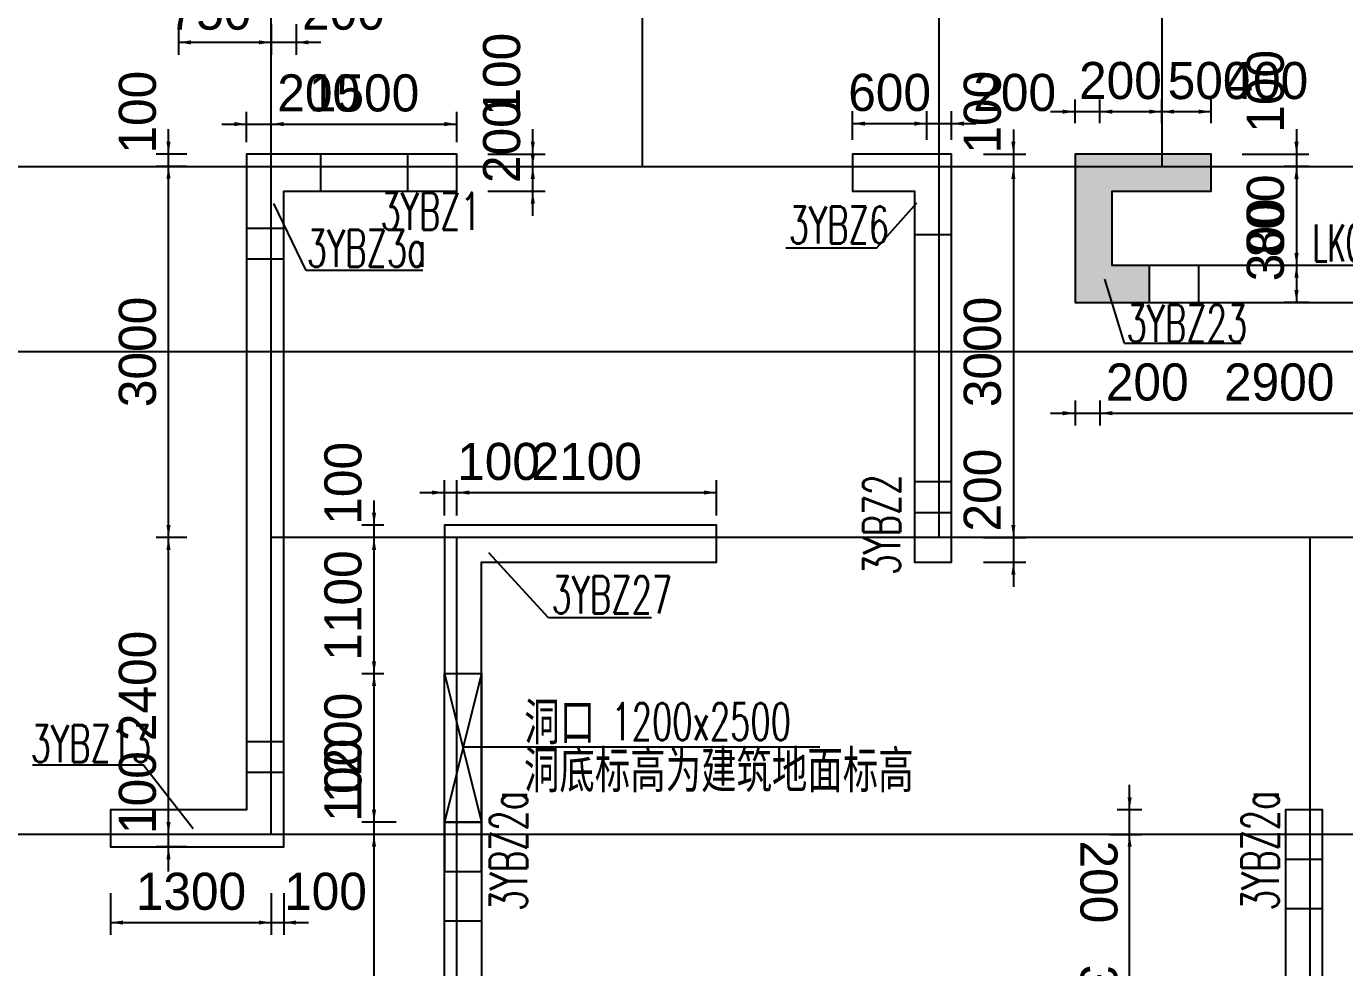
# Model space of a CAD drawing. Extents: x 387171 to 699106, y 11966 to 245688.
# Drawn here: x 498327 to 508987, y 217611 to 225220 of the extents above; entities that cross this region are included whole.
import ezdxf

# ---------------------------------------------------------------- set-up
doc = ezdxf.new("R2010")
doc.units = 0
doc.header["$LTSCALE"] = 100
doc.header["$MEASUREMENT"] = 0
doc.linetypes.add('DASHED', pattern=[19.05, 12.7, -6.35])
for name, color, linetype in [('b边缘构件', 235, 'Continuous'), ('COLU_DASH', 9, 'DASHED'), ('DOTE', 253, 'Continuous'), ('Q-TEXT', 2, 'Continuous'), ('wall-主楼', 2, 'Continuous'), ('wall-开洞', 5, 'Continuous'), ('Y阴影', 254, 'Continuous'), ('剪力墙开洞', 5, 'Continuous'), ('小尺寸', 4, 'Continuous'), ('边缘构件标注', 1, 'Continuous')]:
    doc.layers.add(name, color=color, linetype=linetype)
doc.styles.get("Standard").update_dxf_attribs({"font": 'standard'})
doc.styles.add('tk', font='tk')
doc.dimstyles.get("Standard").update_dxf_attribs({"dimtxt": 300, "dimasz": 100, "dimexe": 100, "dimexo": 250, "dimgap": 100, "dimtad": 0, "dimtoh": 1, "dimdec": 0, "dimdsep": 46, "dimcen": 0.09, "dimclrt": 7, "dimadec": 0, "dimazin": 0, "dimtfac": 1, "dimtdec": 4, "dimtofl": 0, "dimtmove": 0, "dimatfit": 3, "dimfxl": 1, "dimtolj": 1, "dimtzin": 0, "dimarcsym": 0})

# ---------------------------------------------------------------- blocks, each defined once
blk = doc.blocks.new('*D4680')
at = {"layer": '小尺寸', "color": 0, "linetype": 'ByBlock', "lineweight": -2}
for p, q in [((499558, 225238), (499558, 224991)), ((500308, 225238), (500308, 224991)), ((499558, 225091), (500308, 225091))]:
    blk.add_line(p, q, dxfattribs=at)
for points in [[(499558, 225091), (499658, 225107), (499658, 225074)], [(500308, 225091), (500208, 225074), (500208, 225107)]]:
    blk.add_solid(points, dxfattribs=at)
at = {"layer": '小尺寸', "color": 7, "linetype": 'Continuous', "lineweight": -2, "insert": (499812, 225341), "char_height": 300, "width": 566.67, "attachment_point": 5, "rotation": 360, "style": 'tk'}
blk.add_mtext('750', dxfattribs=at)
blk = doc.blocks.new('*D805')
at = {"layer": '小尺寸', "color": 0, "linetype": 'ByBlock', "lineweight": -2}
for p, q in [((500308, 225238), (500308, 224991)), ((500508, 225238), (500508, 224991)), ((500108, 225091), (500708, 225091))]:
    blk.add_line(p, q, dxfattribs=at)
for points in [[(500308, 225091), (500208, 225074), (500208, 225107)], [(500508, 225091), (500608, 225107), (500608, 225074)]]:
    blk.add_solid(points, dxfattribs=at)
at = {"layer": '小尺寸', "color": 7, "linetype": 'Continuous', "lineweight": -2, "insert": (500891, 225341), "char_height": 300, "width": 566.67, "attachment_point": 5, "rotation": 360, "style": 'tk'}
blk.add_mtext('200', dxfattribs=at)
blk = doc.blocks.new('*D1659')
at = {"layer": '小尺寸', "color": 0, "linetype": 'ByBlock', "lineweight": -2}
for p, q in [((499477, 218387), (499477, 218888)), ((499626, 218688), (499377, 218688)), ((499626, 218587), (499377, 218587))]:
    blk.add_line(p, q, dxfattribs=at)
for points in [[(499477, 218688), (499460, 218788), (499493, 218788)], [(499477, 218587), (499493, 218487), (499460, 218487)]]:
    blk.add_solid(points, dxfattribs=at)
at = {"layer": '小尺寸', "color": 7, "linetype": 'Continuous', "lineweight": -2, "insert": (499227, 219026), "char_height": 300, "width": 476.67, "attachment_point": 5, "rotation": 89.9993, "style": 'tk'}
blk.add_mtext('100', dxfattribs=at)
blk = doc.blocks.new('*D1227')
at = {"layer": '小尺寸', "color": 0, "linetype": 'ByBlock', "lineweight": -2}
for p, q in [((499626, 221088), (499377, 221088)), ((499477, 218688), (499477, 221088)), ((499626, 218688), (499377, 218688))]:
    blk.add_line(p, q, dxfattribs=at)
for points in [[(499477, 221088), (499493, 220988), (499460, 220988)], [(499477, 218688), (499460, 218788), (499493, 218788)]]:
    blk.add_solid(points, dxfattribs=at)
at = {"layer": '小尺寸', "color": 7, "linetype": 'Continuous', "lineweight": -2, "insert": (499227, 219888), "char_height": 300, "width": 785, "attachment_point": 5, "rotation": 89.9993, "style": 'tk'}
blk.add_mtext('2400', dxfattribs=at)
blk = doc.blocks.new('*D956')
at = {"layer": '小尺寸', "color": 0, "linetype": 'ByBlock', "lineweight": -2}
for p, q in [((499626, 224088), (499377, 224088)), ((499477, 221088), (499477, 224088)), ((499626, 221088), (499377, 221088))]:
    blk.add_line(p, q, dxfattribs=at)
for points in [[(499477, 224088), (499493, 223988), (499460, 223988)], [(499477, 221088), (499460, 221188), (499493, 221188)]]:
    blk.add_solid(points, dxfattribs=at)
at = {"layer": '小尺寸', "color": 7, "linetype": 'Continuous', "lineweight": -2, "insert": (499227, 222588), "char_height": 300, "width": 780, "attachment_point": 5, "rotation": 89.9993, "style": 'tk'}
blk.add_mtext('3000', dxfattribs=at)
blk = doc.blocks.new('*D2068')
at = {"layer": '小尺寸', "color": 0, "linetype": 'ByBlock', "lineweight": -2}
for p, q in [((499477, 223888), (499477, 224388)), ((499626, 224188), (499377, 224188)), ((499626, 224088), (499377, 224088))]:
    blk.add_line(p, q, dxfattribs=at)
for points in [[(499477, 224188), (499460, 224288), (499493, 224288)], [(499477, 224088), (499493, 223988), (499460, 223988)]]:
    blk.add_solid(points, dxfattribs=at)
at = {"layer": '小尺寸', "color": 7, "linetype": 'Continuous', "lineweight": -2, "insert": (499227, 224526), "char_height": 300, "width": 476.67, "attachment_point": 5, "rotation": 89.9993, "style": 'tk'}
blk.add_mtext('100', dxfattribs=at)
blk = doc.blocks.new('*D1325')
at = {"layer": '小尺寸', "color": 0, "linetype": 'ByBlock', "lineweight": -2}
for p, q in [((500108, 224283), (500108, 224530)), ((500308, 224283), (500308, 224530)), ((499908, 224430), (500508, 224430))]:
    blk.add_line(p, q, dxfattribs=at)
for points in [[(500108, 224430), (500008, 224413), (500008, 224447)], [(500308, 224430), (500408, 224447), (500408, 224413)]]:
    blk.add_solid(points, dxfattribs=at)
at = {"layer": '小尺寸', "color": 7, "linetype": 'Continuous', "lineweight": -2, "insert": (500691, 224680), "char_height": 300, "width": 566.67, "attachment_point": 5, "rotation": 360, "style": 'tk'}
blk.add_mtext('200', dxfattribs=at)
blk = doc.blocks.new('*D1832')
at = {"layer": '小尺寸', "color": 0, "linetype": 'ByBlock', "lineweight": -2}
for p, q in [((500308, 224283), (500308, 224530)), ((501808, 224283), (501808, 224530)), ((500308, 224430), (501808, 224430))]:
    blk.add_line(p, q, dxfattribs=at)
for points in [[(500308, 224430), (500408, 224447), (500408, 224413)], [(501808, 224430), (501708, 224413), (501708, 224447)]]:
    blk.add_solid(points, dxfattribs=at)
at = {"layer": '小尺寸', "color": 7, "linetype": 'Continuous', "lineweight": -2, "insert": (501058, 224680), "char_height": 300, "width": 690, "attachment_point": 5, "rotation": 360, "style": 'tk'}
blk.add_mtext('1500', dxfattribs=at)
blk = doc.blocks.new('*D2628')
at = {"layer": '小尺寸', "color": 0, "linetype": 'ByBlock', "lineweight": -2}
for p, q in [((502422, 223688), (502422, 224287)), ((502058, 224087), (502522, 224087)), ((502058, 223888), (502522, 223888))]:
    blk.add_line(p, q, dxfattribs=at)
for points in [[(502422, 224087), (502406, 224187), (502439, 224187)], [(502422, 223888), (502439, 223788), (502406, 223788)]]:
    blk.add_solid(points, dxfattribs=at)
at = {"layer": '小尺寸', "color": 7, "linetype": 'Continuous', "lineweight": -2, "insert": (502172, 224288), "char_height": 300, "width": 566.67, "attachment_point": 5, "rotation": 89.9997, "style": 'tk'}
blk.add_mtext('200', dxfattribs=at)
blk = doc.blocks.new('*D2604')
at = {"layer": '小尺寸', "color": 0, "linetype": 'ByBlock', "lineweight": -2}
for p, q in [((502422, 223887), (502422, 224388)), ((502058, 224188), (502522, 224188)), ((502058, 224087), (502522, 224087))]:
    blk.add_line(p, q, dxfattribs=at)
for points in [[(502422, 224188), (502406, 224288), (502439, 224288)], [(502422, 224087), (502439, 223987), (502406, 223987)]]:
    blk.add_solid(points, dxfattribs=at)
at = {"layer": '小尺寸', "color": 7, "linetype": 'Continuous', "lineweight": -2, "insert": (502172, 224833), "char_height": 300, "width": 476.67, "attachment_point": 5, "rotation": 89.9997, "style": 'tk'}
blk.add_mtext('100', dxfattribs=at)
blk = doc.blocks.new('*D2334')
at = {"layer": '小尺寸', "color": 0, "linetype": 'ByBlock', "lineweight": -2}
for p, q in [((501218, 218688), (501039, 218688)), ((501139, 215088), (501139, 218688)), ((501318, 215088), (501039, 215088))]:
    blk.add_line(p, q, dxfattribs=at)
for points in [[(501139, 218688), (501155, 218588), (501122, 218588)], [(501139, 215088), (501122, 215188), (501155, 215188)]]:
    blk.add_solid(points, dxfattribs=at)
at = {"layer": '小尺寸', "color": 7, "linetype": 'Continuous', "lineweight": -2, "insert": (500889, 216888), "char_height": 300, "width": 775, "attachment_point": 5, "rotation": 89.9995, "style": 'tk'}
blk.add_mtext('3600', dxfattribs=at)
blk = doc.blocks.new('*D2220')
at = {"layer": '小尺寸', "color": 0, "linetype": 'ByBlock', "lineweight": -2}
for p, q in [((501218, 219987), (501039, 219987)), ((501139, 218787), (501139, 219987)), ((501218, 218787), (501039, 218787))]:
    blk.add_line(p, q, dxfattribs=at)
for points in [[(501139, 219987), (501155, 219887), (501122, 219887)], [(501139, 218787), (501122, 218887), (501155, 218887)]]:
    blk.add_solid(points, dxfattribs=at)
at = {"layer": '小尺寸', "color": 7, "linetype": 'Continuous', "lineweight": -2, "insert": (500889, 219387), "char_height": 300, "width": 690, "attachment_point": 5, "rotation": 89.9995, "style": 'tk'}
blk.add_mtext('1200', dxfattribs=at)
blk = doc.blocks.new('*D3192')
at = {"layer": '小尺寸', "color": 0, "linetype": 'ByBlock', "lineweight": -2}
for p, q in [((501218, 221088), (501039, 221088)), ((501139, 219987), (501139, 221088)), ((501218, 219987), (501039, 219987))]:
    blk.add_line(p, q, dxfattribs=at)
for points in [[(501139, 221088), (501155, 220988), (501122, 220988)], [(501139, 219987), (501122, 220087), (501155, 220087)]]:
    blk.add_solid(points, dxfattribs=at)
at = {"layer": '小尺寸', "color": 7, "linetype": 'Continuous', "lineweight": -2, "insert": (500889, 220538), "char_height": 300, "width": 685, "attachment_point": 5, "rotation": 89.9995, "style": 'tk'}
blk.add_mtext('1100', dxfattribs=at)
blk = doc.blocks.new('*D2764')
at = {"layer": '小尺寸', "color": 0, "linetype": 'ByBlock', "lineweight": -2}
for p, q in [((501139, 220888), (501139, 221388)), ((501218, 221188), (501039, 221188)), ((501218, 221088), (501039, 221088))]:
    blk.add_line(p, q, dxfattribs=at)
for points in [[(501139, 221188), (501122, 221288), (501155, 221288)], [(501139, 221088), (501155, 220988), (501122, 220988)]]:
    blk.add_solid(points, dxfattribs=at)
at = {"layer": '小尺寸', "color": 7, "linetype": 'Continuous', "lineweight": -2, "insert": (500889, 221526), "char_height": 300, "width": 476.67, "attachment_point": 5, "rotation": 89.9995, "style": 'tk'}
blk.add_mtext('100', dxfattribs=at)
blk = doc.blocks.new('*D3146')
at = {"layer": '小尺寸', "color": 0, "linetype": 'ByBlock', "lineweight": -2}
for p, q in [((501708, 221265), (501708, 221551)), ((501808, 221265), (501808, 221551)), ((501508, 221451), (502008, 221451))]:
    blk.add_line(p, q, dxfattribs=at)
for points in [[(501708, 221451), (501608, 221435), (501608, 221468)], [(501808, 221451), (501908, 221468), (501908, 221435)]]:
    blk.add_solid(points, dxfattribs=at)
at = {"layer": '小尺寸', "color": 7, "linetype": 'Continuous', "lineweight": -2, "insert": (502146, 221701), "char_height": 300, "width": 476.67, "attachment_point": 5, "rotation": 0.0013, "style": 'tk'}
blk.add_mtext('100', dxfattribs=at)
blk = doc.blocks.new('*D3685')
at = {"layer": '小尺寸', "color": 0, "linetype": 'ByBlock', "lineweight": -2}
for p, q in [((501808, 221265), (501808, 221551)), ((503908, 221265), (503908, 221551)), ((501808, 221451), (503908, 221451))]:
    blk.add_line(p, q, dxfattribs=at)
for points in [[(501808, 221451), (501908, 221468), (501908, 221435)], [(503908, 221451), (503808, 221435), (503808, 221468)]]:
    blk.add_solid(points, dxfattribs=at)
at = {"layer": '小尺寸', "color": 7, "linetype": 'Continuous', "lineweight": -2, "insert": (502858, 221701), "char_height": 300, "width": 775, "attachment_point": 5, "rotation": 0.0013, "style": 'tk'}
blk.add_mtext('2100', dxfattribs=at)
blk = doc.blocks.new('*D3019')
at = {"layer": '小尺寸', "color": 0, "linetype": 'ByBlock', "lineweight": -2}
for p, q in [((499008, 218213), (499008, 217876)), ((500308, 218213), (500308, 217876)), ((499008, 217976), (500308, 217976))]:
    blk.add_line(p, q, dxfattribs=at)
for points in [[(499008, 217976), (499108, 217992), (499108, 217959)], [(500308, 217976), (500208, 217959), (500208, 217992)]]:
    blk.add_solid(points, dxfattribs=at)
at = {"layer": '小尺寸', "color": 7, "linetype": 'Continuous', "lineweight": -2, "insert": (499658, 218226), "char_height": 300, "width": 690, "attachment_point": 5, "rotation": 359.9993, "style": 'tk'}
blk.add_mtext('1300', dxfattribs=at)
blk = doc.blocks.new('*D3583')
at = {"layer": '小尺寸', "color": 0, "linetype": 'ByBlock', "lineweight": -2}
for p, q in [((500308, 218213), (500308, 217876)), ((500408, 218213), (500408, 217876)), ((500108, 217976), (500608, 217976))]:
    blk.add_line(p, q, dxfattribs=at)
for points in [[(500308, 217976), (500208, 217959), (500208, 217992)], [(500408, 217976), (500508, 217992), (500508, 217959)]]:
    blk.add_solid(points, dxfattribs=at)
at = {"layer": '小尺寸', "color": 7, "linetype": 'Continuous', "lineweight": -2, "insert": (500746, 218226), "char_height": 300, "width": 476.67, "attachment_point": 5, "rotation": 359.9993, "style": 'tk'}
blk.add_mtext('100', dxfattribs=at)
blk = doc.blocks.new('*D4006')
at = {"layer": '小尺寸', "color": 0, "linetype": 'ByBlock', "lineweight": -2}
for p, q in [((505008, 224303), (505008, 224534)), ((505608, 224303), (505608, 224534)), ((505008, 224434), (505608, 224434))]:
    blk.add_line(p, q, dxfattribs=at)
for points in [[(505008, 224434), (505108, 224451), (505108, 224417)], [(505608, 224434), (505508, 224417), (505508, 224451)]]:
    blk.add_solid(points, dxfattribs=at)
at = {"layer": '小尺寸', "color": 7, "linetype": 'Continuous', "lineweight": -2, "insert": (505308, 224684), "char_height": 300, "width": 556.67, "attachment_point": 5, "rotation": 0, "style": 'tk'}
blk.add_mtext('600', dxfattribs=at)
blk = doc.blocks.new('*D535')
at = {"layer": '小尺寸', "color": 0, "linetype": 'ByBlock', "lineweight": -2}
for p, q in [((505608, 224303), (505608, 224534)), ((505808, 224303), (505808, 224534)), ((505408, 224434), (506008, 224434))]:
    blk.add_line(p, q, dxfattribs=at)
for points in [[(505608, 224434), (505508, 224417), (505508, 224451)], [(505808, 224434), (505908, 224451), (505908, 224417)]]:
    blk.add_solid(points, dxfattribs=at)
at = {"layer": '小尺寸', "color": 7, "linetype": 'Continuous', "lineweight": -2, "insert": (506319, 224684), "char_height": 300, "width": 566.67, "attachment_point": 5, "rotation": 0.0002, "style": 'tk'}
blk.add_mtext('200', dxfattribs=at)
blk = doc.blocks.new('*D106')
at = {"layer": '小尺寸', "color": 0, "linetype": 'ByBlock', "lineweight": -2}
for p, q in [((506309, 224387), (506309, 223887)), ((506068, 224187), (506409, 224187)), ((506068, 224087), (506409, 224087))]:
    blk.add_line(p, q, dxfattribs=at)
for points in [[(506309, 224187), (506292, 224287), (506325, 224287)], [(506309, 224087), (506325, 223987), (506292, 223987)]]:
    blk.add_solid(points, dxfattribs=at)
at = {"layer": '小尺寸', "color": 7, "linetype": 'Continuous', "lineweight": -2, "insert": (506059, 224526), "char_height": 300, "width": 476.67, "attachment_point": 5, "rotation": 90, "style": 'tk'}
blk.add_mtext('100', dxfattribs=at)
blk = doc.blocks.new('*D675')
at = {"layer": '小尺寸', "color": 0, "linetype": 'ByBlock', "lineweight": -2}
for p, q in [((506068, 224087), (506409, 224087)), ((506309, 224087), (506309, 221088)), ((506068, 221088), (506409, 221088))]:
    blk.add_line(p, q, dxfattribs=at)
for points in [[(506309, 224087), (506325, 223987), (506292, 223987)], [(506309, 221088), (506292, 221188), (506325, 221188)]]:
    blk.add_solid(points, dxfattribs=at)
at = {"layer": '小尺寸', "color": 7, "linetype": 'Continuous', "lineweight": -2, "insert": (506059, 222588), "char_height": 300, "width": 780, "attachment_point": 5, "rotation": 90, "style": 'tk'}
blk.add_mtext('3000', dxfattribs=at)
blk = doc.blocks.new('*D414')
at = {"layer": '小尺寸', "color": 0, "linetype": 'ByBlock', "lineweight": -2}
for p, q in [((506309, 221288), (506309, 220688)), ((506068, 221088), (506409, 221088)), ((506068, 220888), (506409, 220888))]:
    blk.add_line(p, q, dxfattribs=at)
for points in [[(506309, 221088), (506292, 221188), (506325, 221188)], [(506309, 220888), (506325, 220788), (506292, 220788)]]:
    blk.add_solid(points, dxfattribs=at)
at = {"layer": '小尺寸', "color": 7, "linetype": 'Continuous', "lineweight": -2, "insert": (506059, 221471), "char_height": 300, "width": 566.67, "attachment_point": 5, "rotation": 90, "style": 'tk'}
blk.add_mtext('200', dxfattribs=at)
blk = doc.blocks.new('*D1052')
at = {"layer": '小尺寸', "color": 0, "linetype": 'ByBlock', "lineweight": -2}
for p, q in [((507508, 224438), (507508, 224630)), ((507908, 224438), (507908, 224630)), ((507908, 224530), (507508, 224530))]:
    blk.add_line(p, q, dxfattribs=at)
for points in [[(507508, 224530), (507608, 224547), (507608, 224514)], [(507908, 224530), (507808, 224514), (507808, 224547)]]:
    blk.add_solid(points, dxfattribs=at)
at = {"layer": '小尺寸', "color": 7, "linetype": 'Continuous', "lineweight": -2, "insert": (508358, 224780), "char_height": 300, "width": 576.67, "attachment_point": 5, "rotation": 359.9993, "style": 'tk'}
blk.add_mtext('400', dxfattribs=at)
blk = doc.blocks.new('*D1496')
at = {"layer": '小尺寸', "color": 0, "linetype": 'ByBlock', "lineweight": -2}
for p, q in [((507008, 224438), (507008, 224630)), ((507508, 224438), (507508, 224630)), ((507508, 224530), (507008, 224530))]:
    blk.add_line(p, q, dxfattribs=at)
for points in [[(507008, 224530), (507108, 224547), (507108, 224514)], [(507508, 224530), (507408, 224514), (507408, 224547)]]:
    blk.add_solid(points, dxfattribs=at)
at = {"layer": '小尺寸', "color": 7, "linetype": 'Continuous', "lineweight": -2, "insert": (507891, 224780), "char_height": 300, "width": 566.67, "attachment_point": 5, "rotation": 359.9993, "style": 'tk'}
blk.add_mtext('500', dxfattribs=at)
blk = doc.blocks.new('*D1257')
at = {"layer": '小尺寸', "color": 0, "linetype": 'ByBlock', "lineweight": -2}
for p, q in [((506808, 224438), (506808, 224630)), ((507008, 224438), (507008, 224630)), ((507208, 224530), (506608, 224530))]:
    blk.add_line(p, q, dxfattribs=at)
for points in [[(506808, 224530), (506708, 224514), (506708, 224547)], [(507008, 224530), (507108, 224547), (507108, 224514)]]:
    blk.add_solid(points, dxfattribs=at)
at = {"layer": '小尺寸', "color": 7, "linetype": 'Continuous', "lineweight": -2, "insert": (507174, 224780), "char_height": 300, "width": 566.67, "attachment_point": 5, "rotation": 359.9993, "style": 'tk'}
blk.add_mtext('200', dxfattribs=at)
blk = doc.blocks.new('*D940')
at = {"layer": '小尺寸', "color": 0, "linetype": 'ByBlock', "lineweight": -2}
for p, q in [((508598, 224388), (508598, 223887)), ((508158, 224188), (508698, 224188)), ((508158, 224087), (508698, 224087))]:
    blk.add_line(p, q, dxfattribs=at)
for points in [[(508598, 224188), (508581, 224288), (508615, 224288)], [(508598, 224087), (508615, 223987), (508581, 223987)]]:
    blk.add_solid(points, dxfattribs=at)
at = {"layer": '小尺寸', "color": 7, "linetype": 'Continuous', "lineweight": -2, "insert": (508348, 224695), "char_height": 300, "width": 476.67, "attachment_point": 5, "rotation": 89.9997, "style": 'tk'}
blk.add_mtext('100', dxfattribs=at)
blk = doc.blocks.new('*D1992')
at = {"layer": '小尺寸', "color": 0, "linetype": 'ByBlock', "lineweight": -2}
for p, q in [((508699, 224087), (508498, 224087)), ((508598, 224087), (508598, 223288)), ((508699, 223288), (508498, 223288))]:
    blk.add_line(p, q, dxfattribs=at)
for points in [[(508598, 224087), (508615, 223987), (508581, 223987)], [(508598, 223288), (508581, 223388), (508615, 223388)]]:
    blk.add_solid(points, dxfattribs=at)
at = {"layer": '小尺寸', "color": 7, "linetype": 'Continuous', "lineweight": -2, "insert": (508348, 223688), "char_height": 300, "width": 566.67, "attachment_point": 5, "rotation": 89.9997, "style": 'tk'}
blk.add_mtext('800', dxfattribs=at)
blk = doc.blocks.new('*D1770')
at = {"layer": '小尺寸', "color": 0, "linetype": 'ByBlock', "lineweight": -2}
for p, q in [((508699, 223288), (508498, 223288)), ((508598, 223288), (508598, 222988)), ((508699, 222988), (508498, 222988))]:
    blk.add_line(p, q, dxfattribs=at)
for points in [[(508598, 223288), (508615, 223188), (508581, 223188)], [(508598, 222988), (508581, 223088), (508615, 223088)]]:
    blk.add_solid(points, dxfattribs=at)
at = {"layer": '小尺寸', "color": 7, "linetype": 'Continuous', "lineweight": -2, "insert": (508348, 223494), "char_height": 300, "width": 566.67, "attachment_point": 5, "rotation": 89.9997, "style": 'tk'}
blk.add_mtext('300', dxfattribs=at)
blk = doc.blocks.new('*D571')
at = {"layer": '小尺寸', "color": 0, "linetype": 'ByBlock', "lineweight": -2}
for p, q in [((506808, 222196), (506808, 221993)), ((507008, 222196), (507008, 221993)), ((506608, 222093), (507208, 222093))]:
    blk.add_line(p, q, dxfattribs=at)
for points in [[(506808, 222093), (506708, 222076), (506708, 222110)], [(507008, 222093), (507108, 222110), (507108, 222076)]]:
    blk.add_solid(points, dxfattribs=at)
at = {"layer": '小尺寸', "color": 7, "linetype": 'Continuous', "lineweight": -2, "insert": (507391, 222343), "char_height": 300, "width": 566.67, "attachment_point": 5, "style": 'tk'}
blk.add_mtext('200', dxfattribs=at)
blk = doc.blocks.new('*D1646')
at = {"layer": '小尺寸', "color": 0, "linetype": 'ByBlock', "lineweight": -2}
for p, q in [((507008, 222196), (507008, 221993)), ((509908, 222196), (509908, 221993)), ((507008, 222093), (509908, 222093))]:
    blk.add_line(p, q, dxfattribs=at)
for points in [[(507008, 222093), (507108, 222110), (507108, 222076)], [(509908, 222093), (509808, 222076), (509808, 222110)]]:
    blk.add_solid(points, dxfattribs=at)
at = {"layer": '小尺寸', "color": 7, "linetype": 'Continuous', "lineweight": -2, "insert": (508458, 222343), "char_height": 300, "width": 775, "attachment_point": 5, "style": 'tk'}
blk.add_mtext('2900', dxfattribs=at)
blk = doc.blocks.new('*D1914')
at = {"layer": '小尺寸', "color": 0, "linetype": 'ByBlock', "lineweight": -2}
for p, q in [((507086, 218688), (507348, 218688)), ((507248, 215688), (507248, 218688)), ((507149, 215688), (507348, 215688))]:
    blk.add_line(p, q, dxfattribs=at)
for points in [[(507248, 218688), (507265, 218588), (507232, 218588)], [(507248, 215688), (507232, 215788), (507265, 215788)]]:
    blk.add_solid(points, dxfattribs=at)
at = {"layer": '小尺寸', "color": 7, "linetype": 'Continuous', "lineweight": -2, "insert": (506998, 217188), "char_height": 300, "width": 780, "attachment_point": 5, "rotation": 270, "style": 'tk'}
blk.add_mtext('3000', dxfattribs=at)
blk = doc.blocks.new('*D2848')
at = {"layer": '小尺寸', "color": 0, "linetype": 'ByBlock', "lineweight": -2}
for p, q in [((507248, 218488), (507248, 219088)), ((507149, 218888), (507348, 218888)), ((507086, 218688), (507348, 218688))]:
    blk.add_line(p, q, dxfattribs=at)
for points in [[(507248, 218888), (507232, 218988), (507265, 218988)], [(507248, 218688), (507265, 218588), (507232, 218588)]]:
    blk.add_solid(points, dxfattribs=at)
at = {"layer": '小尺寸', "color": 7, "linetype": 'Continuous', "lineweight": -2, "insert": (506998, 218304), "char_height": 300, "width": 566.67, "attachment_point": 5, "rotation": 270, "style": 'tk'}
blk.add_mtext('200', dxfattribs=at)
blk = doc.blocks.new('*D1050')
at = {"layer": '小尺寸', "color": 0, "linetype": 'ByBlock', "lineweight": -2}
for p, q in [((501139, 218488), (501139, 218987)), ((501318, 218787), (501039, 218787)), ((501318, 218688), (501039, 218688))]:
    blk.add_line(p, q, dxfattribs=at)
for points in [[(501139, 218787), (501122, 218887), (501155, 218887)], [(501139, 218688), (501155, 218588), (501122, 218588)]]:
    blk.add_solid(points, dxfattribs=at)
at = {"layer": '小尺寸', "color": 7, "linetype": 'Continuous', "lineweight": -2, "insert": (500889, 219126), "char_height": 300, "width": 476.67, "attachment_point": 5, "rotation": 89.9995, "style": 'tk'}
blk.add_mtext('100', dxfattribs=at)

msp = doc.modelspace()

# ---------------------------------------------------------------- hatches: boundary and pattern name
at = {"layer": 'Y阴影'}
h = msp.add_hatch(dxfattribs=at)
h.set_pattern_fill('ANSI31', color=256, scale=25, style=0)
h.set_pattern_definition([])
h.paths.add_polyline_path([(500107.8, 224187.7), (500107.8, 223587.7), (500408.1, 223587.7), (500408.1, 223887.7), (500708.1, 223887.7), (500708.1, 224187.7)], flags=0)
h = msp.add_hatch(dxfattribs=at)
h.set_pattern_fill('ANSI31', color=256, scale=25, style=0)
h.set_pattern_definition([])
h.paths.add_polyline_path([(501407.9, 223887.7), (501807.9, 223887.7), (501807.9, 224187.7), (501407.9, 224187.7)], flags=0)
h = msp.add_hatch(dxfattribs=at)
h.set_pattern_fill('ANSI31', color=256, scale=25, style=0)
h.set_pattern_definition([])
h.paths.add_polyline_path([(505007.9, 224187.4), (505007.9, 223887.7), (505507.9, 223887.6), (505507.9, 223537.5), (505807.9, 223537.5), (505807.9, 224187.4)], flags=0)
msp.add_hatch(color=256, dxfattribs=at).paths.add_polyline_path([(506807.9, 224187.7), (506807.9, 222987.6), (507407.9, 222987.6), (507407.9, 223287.6), (507107.9, 223287.6), (507107.9, 223887.7), (507408.1, 223887.7), (507908.1, 223887.7), (507908.1, 224187.7), (507407.9, 224187.7)], flags=0)
h = msp.add_hatch(dxfattribs=at)
h.set_pattern_fill('ANSI31', color=256, scale=25, style=0)
h.set_pattern_definition([])
h.paths.add_polyline_path([(505507.9, 221287.9), (505507.9, 220887.9), (505807.9, 220887.9), (505807.9, 221287.9)], flags=0)
h = msp.add_hatch(dxfattribs=at)
h.set_pattern_fill('ANSI31', color=256, scale=25, style=0)
h.set_pattern_definition([])
h.paths.add_polyline_path([(501707.9, 221187.7), (501707.9, 219987.4), (502007.9, 219987.4), (502007.9, 220887.7), (503907.9, 220887.8), (503907.9, 221187.8)], flags=0)
h = msp.add_hatch(dxfattribs=at)
h.set_pattern_fill('ANSI31', color=256, scale=25, style=0)
h.set_pattern_definition([])
h.paths.add_polyline_path([(499008.1, 218887.4), (499008.1, 218587.4), (500408.1, 218587.4), (500408.1, 219187.4), (500107.8, 219187.4), (500107.8, 218887.4)], flags=0)
h = msp.add_hatch(dxfattribs=at)
h.set_pattern_fill('ANSI31', color=256, scale=25, style=0)
h.set_pattern_definition([])
h.paths.add_polyline_path([(508508, 218887.5), (508508, 218487.5), (508808, 218487.5), (508808, 218887.5)], flags=0)
h = msp.add_hatch(dxfattribs=at)
h.set_pattern_fill('ANSI31', color=256, scale=25, style=0)
h.set_pattern_definition([])
h.paths.add_polyline_path([(501707.9, 218787.4), (501707.9, 218387.4), (502007.9, 218387.4), (502007.9, 218787.4)], flags=0)

# ---------------------------------------------------------------- linework, layer by layer
at = {"layer": 'b边缘构件'}
for points in [[(500107.8, 224187.7), (500107.8, 223587.7), (500408.1, 223587.7), (500408.1, 223887.7), (500708.1, 223887.7), (500708.1, 224187.7), (500107.8, 224187.7)], [(501407.9, 223887.7), (501807.9, 223887.7), (501807.9, 224187.7), (501407.9, 224187.7), (501407.9, 223887.7)], [(505007.9, 224187.4), (505007.9, 223887.7), (505507.9, 223887.6), (505507.9, 223537.5), (505807.9, 223537.5), (505807.9, 224187.4), (505007.9, 224187.4)], [(506807.9, 224187.7), (506807.9, 222987.6), (507407.9, 222987.6), (507407.9, 223287.6), (507107.9, 223287.6), (507107.9, 223887.7), (507408.1, 223887.7), (507908.1, 223887.7), (507908.1, 224187.7), (507407.9, 224187.7), (506807.9, 224187.7)], [(505507.9, 221287.9), (505507.9, 220887.9), (505807.9, 220887.9), (505807.9, 221287.9), (505507.9, 221287.9)], [(501707.9, 221187.7), (501707.9, 219987.4), (502007.9, 219987.4), (502007.9, 220887.7), (503907.9, 220887.8), (503907.9, 221187.8), (501707.9, 221187.7)], [(499008.1, 218887.4), (499008.1, 218587.4), (500408.1, 218587.4), (500408.1, 219187.4), (500107.8, 219187.4), (500107.8, 218887.4), (499008.1, 218887.4)], [(508508, 218887.5), (508508, 218487.5), (508808, 218487.5), (508808, 218887.5), (508508, 218887.5)], [(501707.9, 218787.4), (501707.9, 218387.4), (502007.9, 218387.4), (502007.9, 218787.4), (501707.9, 218787.4)]]:
    msp.add_lwpolyline(points, dxfattribs=at)
at = {"layer": 'COLU_DASH'}
for p, q in [((500408.1, 223337.7), (500107.8, 223337.7)), ((507807.9, 222987.6), (507807.9, 223287.6)), ((505807.9, 221537.9), (505507.9, 221537.9)), ((500408.1, 219437.4), (500107.8, 219437.4)), ((508808, 218087.5), (508508, 218087.5)), ((502007.9, 217987.4), (501707.9, 217987.4))]:
    msp.add_line(p, q, dxfattribs=at)
at = {"layer": 'DOTE'}
for p, q in [((500308.1, 218687.9), (500308.1, 234364.9)), ((503308.1, 234364.9), (503308.1, 224087.9)), ((507508.1, 234364.9), (507508.1, 224087.9)), ((505708.1, 221087.9), (505708.1, 228587.9)), ((487190.6, 224087.9), (519508.1, 224087.9)), ((527508.1, 222587.9), (487407, 222587.9)), ((519508.1, 221087.9), (500308.1, 221087.9)), ((501808.1, 211945.8), (501808.1, 221087.9)), ((508708.1, 215437.9), (508708.1, 221087.9)), ((530358.1, 218687.9), (487407, 218687.9))]:
    msp.add_line(p, q, dxfattribs=at)
at = {"layer": 'wall-主楼'}
for points in [[(501808.1, 224187.9), (500108.1, 224187.9), (500108.1, 218887.9), (499008.1, 218887.9), (499008.1, 218587.9), (500408.1, 218587.9), (500408.1, 223887.9), (501808.1, 223887.9)], [(505808.1, 224187.9), (505008.1, 224187.9), (505008.1, 223887.9), (505508.1, 223887.9), (505508.1, 220887.9), (505808.1, 220887.9)], [(510008.1, 218587.9), (510008.1, 222987.9), (513008.4, 222987.9), (513008.4, 224187.9), (511908.1, 224187.9), (511908.1, 223887.9), (512708.4, 223887.9), (512708.4, 223287.9), (507108.1, 223287.9), (507108.1, 223887.9), (507908.1, 223887.9), (507908.1, 224187.9), (506808.1, 224187.9), (506808.1, 222987.9), (509808.1, 222987.9), (509808.1, 218587.9)], [(502008.1, 219987.9), (502008.1, 220887.9), (503908.1, 220887.9), (503908.1, 221187.9), (501708.1, 221187.9), (501708.1, 219987.9)], [(508508.1, 215887.9), (507758.1, 215887.9), (507758.1, 215587.9), (508808.1, 215587.9), (508808.1, 218887.9), (508508.1, 218887.9)], [(501708.1, 214987.9), (501708.1, 218787.9), (502008.1, 218787.9), (502008.1, 215287.9), (502558.1, 215287.9), (502558.1, 214987.9)]]:
    msp.add_lwpolyline(points, close=True, dxfattribs=at)
at = {"layer": 'wall-开洞'}
for p, q in [((502007.9, 219987.4), (501708.1, 218787.9)), ((501708.1, 219987.4), (502008.1, 218787.9))]:
    msp.add_line(p, q, dxfattribs=at)
msp.add_lwpolyline([(501708.1, 219987.9), (502008.1, 219987.9), (502008.1, 218787.9), (501708.1, 218787.9)], close=True, dxfattribs=at)
at = {"layer": '剪力墙开洞'}
for p, q in [((501707.9, 218786.4), (501707.9, 219987.4)), ((502007.9, 218786.4), (502007.9, 219987.4)), ((504744.1, 219393.9), (501859.5, 219393.9))]:
    msp.add_line(p, q, dxfattribs=at)
at = {"layer": '边缘构件标注', "color": 200}
for p, q in [((500589.5, 223247.1), (500327.5, 223788.5)), ((505202.7, 223427.1), (505527.5, 223792.8)), ((505202.7, 223427.1), (504469.1, 223427.1)), ((501534.2, 223247.1), (500589.5, 223247.1)), ((507207.8, 222657.9), (507049.3, 223176.6)), ((507207.8, 222657.9), (508150.7, 222657.8)), ((502550.3, 220439.2), (502067.4, 220962.8)), ((503381, 220439.2), (502550.3, 220439.2)), ((498378.1, 219250.2), (499272, 219250.2)), ((499676.1, 218732.2), (499272, 219250.2))]:
    msp.add_line(p, q, dxfattribs=at)

# ---------------------------------------------------------------- texts
at = {"layer": 'Q-TEXT', "color": 3, "width": 0.6}
msp.add_text('LKQ6', height=300, rotation=360, dxfattribs=at).set_placement((508730.1, 223319.5))
at = {"layer": '剪力墙开洞', "width": 0.7}
for s, p in [('洞口 1200x2500', (502354.2, 219449.5)), ('洞底标高为建筑地面标高', (502351.1, 219061))]:
    msp.add_text(s, height=300, dxfattribs=at).set_placement(p)
at = {"layer": '边缘构件标注', "color": 200, "width": 0.7}
for s, p in [('3YBZ1', (501190.4, 223574.7)), ('3YBZ6', (504491.1, 223463.6)), ('3YBZ3a', (500594.2, 223275.6)), ('3YBZ27', (502572.8, 220474.5)), ('3YBZ13', (498361.6, 219272.3))]:
    msp.add_text(s, height=300, dxfattribs=at).set_placement(p)
for s, rotation, p in [('3YBZ23', 359.99828, (507223, 222669.5)), ('3YBZ2', 90, (505392.6, 220786)), ('3YBZ2a', 90, (502376, 218070.9)), ('3YBZ2a', 90, (508453.8, 218073.8))]:
    msp.add_text(s, height=300, rotation=rotation, dxfattribs=at).set_placement(p)

# ---------------------------------------------------------------- dimensions: what is measured, and where the dimension line sits
at = {"layer": '小尺寸'}
for p1, p2, distance, picture, middle in [((499558.1, 225487.9), (500308.1, 225487.9), -397.3, '*D4680', (499812.2, 225340.6)), ((507908.1, 224187.7), (507508, 224187.7), -342.6, '*D1052', (507769.9, 224780.3)), ((507908.1, 224187.7), (507908.1, 224087.5), 690, '*D940', (508348.1, 224306.5)), ((500107.8, 224033), (500308.1, 224033), 397, '*D1325', (500207.9, 224680)), ((505007.9, 224053.4), (505607.9, 224053.4), 380.6, '*D4006', (505307.9, 224684)), ((505607.9, 224053.4), (505807.9, 224053.4), 380.6, '*D535', (505835.4, 224684)), ((505817.8, 224187.4), (505817.8, 224087.5), 491, '*D106', (506058.8, 224137.5)), ((501807.9, 223887.7), (501807.9, 224087.5), -614.5, '*D2628', (502172.4, 223804.7)), ((506807.9, 222445.6), (507007.9, 222445.6), -352.7, '*D571', (506907.9, 222343)), ((501707.9, 221015), (501807.9, 221015), 436.2, '*D3146', (501757.9, 221701.2)), ((501568.3, 218687.5), (501568.3, 218787.4), 429.7, '*D1050', (500888.5, 218737.5)), ((499875.7, 218587.4), (499875.7, 218687.7), 398.9, '*D1659', (499226.8, 218637.6)), ((499008.1, 218463.4), (500308.1, 218463.4), -487.8, '*D3019', (499658.1, 218225.6))]:
    dim = msp.add_aligned_dim(p1=p1, p2=p2, distance=distance, dimstyle='Standard', dxfattribs=at)
    dim.commit()
    dim.dimension.update_dxf_attribs({"geometry": picture, "text_midpoint": middle})
for base, p1, p2, angle, picture, middle in [((500508.1, 225090.6), (500308.1, 225487.9), (500508.1, 225487.9), 179.99998, '*D805', (500408.1, 225340.6)), ((502422.4, 224187.7), (501807.9, 224087.5), (501807.9, 224187.7), 269.99974, '*D2604', (502172.4, 224444.4)), ((506807.9, 224530.3), (507007.9, 224187.8), (506807.9, 224187.7), 359.99925, '*D1257', (506690.5, 224780.3)), ((507007.9, 224530.3), (507508, 224187.7), (507007.9, 224187.7), 359.99925, '*D1496', (507258, 224780.3)), ((499476.8, 224187.5), (499875.7, 224087.5), (499875.7, 224187.5), 269.99927, '*D2068', (499226.8, 224137.5)), ((501807.9, 224430), (500308.1, 224033), (501807.9, 224033), 180, '*D1832', (501058, 224680)), ((499476.8, 224087.5), (499875.7, 221087.8), (499875.7, 224087.5), 269.99927, '*D956', (499226.8, 222587.7)), ((506308.8, 221087.9), (505817.8, 224087.5), (505817.8, 221087.9), 90, '*D675', (506058.8, 222587.7)), ((508598.1, 223287.9), (508948.7, 224087.5), (508948.7, 223287.9), 89.99974, '*D1992', (508348.1, 223687.7)), ((508598.1, 222987.6), (508948.7, 223287.9), (508948.7, 222987.6), 89.99974, '*D1770', (508348.1, 222960.8)), ((509908, 222093), (507007.9, 222445.6), (509908, 222445.6), 180, '*D1646', (508457.9, 222343)), ((501138.6, 221187.7), (501468.1, 221087.8), (501468.1, 221187.7), 269.99952, '*D2764', (500888.6, 221137.8)), ((503907.9, 221451.3), (501807.9, 221015), (503907.9, 221015), 180.00128, '*D3685', (502857.9, 221701.2)), ((506308.8, 220887.9), (505817.8, 221087.9), (505817.8, 220887.9), 90, '*D414', (506058.8, 220987.9)), ((499476.8, 221087.8), (499875.7, 218687.7), (499875.7, 221087.8), 269.99927, '*D1227', (499226.8, 219887.8)), ((501138.6, 221087.8), (501468.1, 219987.4), (501468.1, 221087.8), 269.99952, '*D3192', (500888.6, 220537.6)), ((501138.6, 219987.4), (501468.1, 218787.4), (501468.1, 219987.4), 269.99952, '*D2220', (500888.6, 219387.4)), ((507248.5, 218887.5), (506836.3, 218687.6), (506899, 218887.5), 270.00002, '*D2848', (506998.5, 218787.6)), ((501138.5, 218687.7), (501568.3, 215087.8), (501468.1, 218687.7), 269.99952, '*D2334', (500888.5, 216887.7)), ((507248.5, 218687.6), (506899, 215687.6), (506836.3, 218687.6), 270.00002, '*D1914', (506998.5, 217187.6)), ((500408, 217975.6), (500308.1, 218463.4), (500408.1, 218463.4), 179.99927, '*D3583', (500358.1, 218225.6))]:
    dim = msp.add_linear_dim(base=base, p1=p1, p2=p2, angle=angle, dimstyle='Standard', dxfattribs=at)
    dim.commit()
    dim.dimension.update_dxf_attribs({"geometry": picture, "text_midpoint": middle})

doc.saveas('drawing.dxf')
